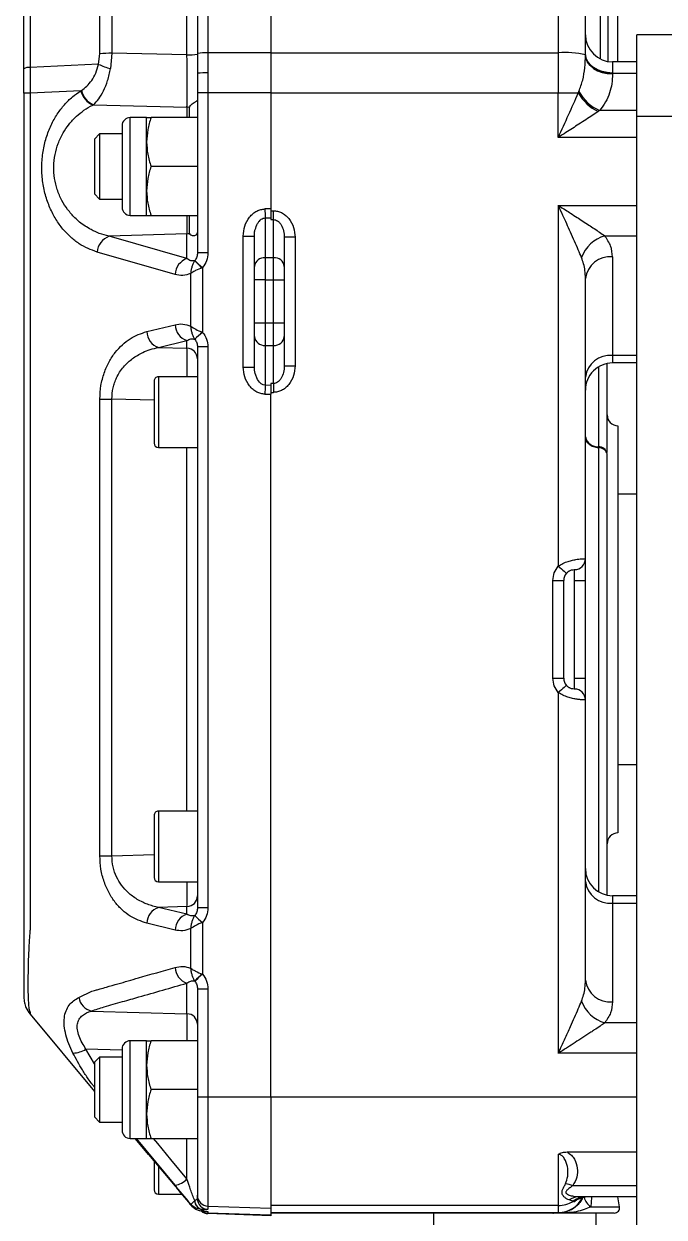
# Model space of a CAD drawing. Header units: centimetres. Extents: x 470464 to 524273, y 49611 to 59074.
# Drawn here: x 488055.2 to 488067, y 53025.29 to 53047.26 of the extents above; entities that cross this region are included whole.
import ezdxf

# ---------------------------------------------------------------- set-up
doc = ezdxf.new("R2010")
doc.units = ezdxf.units.CM
doc.header["$MEASUREMENT"] = 0
doc.layers.add('vinç', color=7, linetype='Continuous')

# ---------------------------------------------------------------- blocks, each defined once
blk = doc.blocks.new('ytrbnjytrbtrbrervrer')
at = {"color": 2, "linetype": 'Continuous', "lineweight": 25}
for p, q in [((429344.611, 71738.541), (429344.611, 71737.541)), ((429346.111, 71737.541), (429346.111, 71738.541)), ((429346.111, 71737.541), (429344.611, 71737.541)), ((429345.111, 71737.541), (429345.111, 71737.091)), ((429345.316, 71737.091), (429345.316, 71737.541)), ((429346.007, 71737.541), (429346.007, 71736.852)), ((429373.611, 71737.541), (429346.111, 71737.541)), ((429346.502, 71737.541), (429346.502, 71736.091)), ((429347.753, 71736.091), (429347.753, 71737.541)), ((429348.314, 71736.946), (429348.314, 71737.541)), ((429350.516, 71737.541), (429350.516, 71737.091)), ((429350.656, 71737.541), (429350.656, 71737.091)), ((429353.071, 71737.541), (429353.071, 71737.191)), ((429358.051, 71737.191), (429358.051, 71737.541)), ((429360.466, 71737.541), (429360.466, 71737.091)), ((429360.606, 71737.091), (429360.606, 71737.541)), ((429362.808, 71737.541), (429362.808, 71736.946)), ((429363.369, 71737.541), (429363.369, 71736.091)), ((429364.173, 71730.791), (429364.173, 71737.541)), ((429365.185, 71736.252), (429365.185, 71737.541)), ((429365.806, 71736.358), (429365.806, 71737.541)), ((429366.011, 71737.541), (429366.011, 71736.493)), ((429351.811, 71737.191), (429359.311, 71737.191)), ((429366.194, 71737.221), (429366.011, 71737.188)), ((429366.194, 71736.69), (429366.194, 71737.221)), ((429345.104, 71737.009), (429341.448, 71737.009)), ((429345.111, 71737.091), (429345.316, 71737.091)), ((429345.316, 71737.091), (429345.332, 71737.091)), ((429348.702, 71737.091), (429350.516, 71737.091)), ((429350.516, 71737.091), (429350.656, 71737.091)), ((429360.466, 71737.091), (429360.606, 71737.091)), ((429360.606, 71737.091), (429362.42, 71737.091)), ((429341.435, 71736.865), (429345.057, 71736.865)), ((429346.007, 71736.852), (429346.024, 71736.827)), ((429350.729, 71736.831), (429352.201, 71736.831)), ((429352.201, 71736.831), (429352.215, 71736.831)), ((429352.215, 71736.831), (429360.393, 71736.831)), ((429367.007, 71736.791), (429366.311, 71736.791)), ((429344.979, 71736.591), (429336.688, 71736.591)), ((429344.981, 71736.591), (429344.979, 71736.591)), ((429354.261, 71736.591), (429349.102, 71736.591)), ((429356.461, 71736.591), (429354.661, 71736.591)), ((429354.661, 71736.391), (429354.661, 71736.591)), ((429356.461, 71736.391), (429356.461, 71736.591)), ((429362.02, 71736.591), (429356.861, 71736.591)), ((429366.024, 71736.705), (429366.194, 71736.69)), ((429345.683, 71736.459), (429345.654, 71736.472)), ((429345.683, 71736.091), (429345.683, 71736.459)), ((429356.661, 71736.391), (429354.461, 71736.391)), ((429366.103, 71736.38), (429366.092, 71736.363)), ((429335.919, 71736.091), (429344.944, 71736.091)), ((429344.944, 71736.091), (429345.683, 71736.091)), ((429344.944, 71730.791), (429344.944, 71736.091)), ((429346.502, 71736.091), (429345.683, 71736.091)), ((429345.683, 71730.791), (429345.683, 71736.091)), ((429347.753, 71736.091), (429354.396, 71736.091)), ((429356.461, 71736.191), (429354.661, 71736.191)), ((429354.661, 71735.991), (429354.661, 71736.191)), ((429356.461, 71735.991), (429356.461, 71736.191)), ((429356.726, 71736.091), (429363.369, 71736.091)), ((429365.231, 71736.091), (429366.172, 71736.091)), ((429366.172, 71736.091), (429366.172, 71730.791)), ((429366.172, 71736.091), (429366.302, 71736.091)), ((429366.302, 71730.791), (429366.302, 71736.091)), ((429366.302, 71736.091), (429366.307, 71736.091)), ((429366.307, 71736.091), (429366.304, 71736.12)), ((429366.307, 71736.12), (429366.311, 71736.091)), ((429356.461, 71735.991), (429354.661, 71735.991)), ((429366.311, 71735.991), (429366.311, 71730.791)), ((429366.311, 71735.991), (429366.311, 71735.991)), ((429366.311, 71733.791), (429367.007, 71733.791)), ((429348.341, 71731.241), (429350.708, 71731.241)), ((429348.341, 71731.241), (429348.341, 71731.041)), ((429350.708, 71731.041), (429350.708, 71731.241)), ((429348.341, 71731.041), (429350.708, 71731.041)), ((429349.127, 71730.841), (429349.127, 71731.041)), ((429349.922, 71731.041), (429349.922, 71730.841)), ((429335.916, 71730.791), (429344.942, 71730.791)), ((429344.942, 71730.791), (429345.681, 71730.791)), ((429344.942, 71730.791), (429344.944, 71729.634)), ((429345.681, 71730.791), (429347.817, 71730.791)), ((429345.681, 71730.791), (429345.682, 71729.634)), ((429347.817, 71730.791), (429347.82, 71730.684)), ((429347.817, 71730.791), (429347.981, 71730.791)), ((429347.852, 71730.791), (429347.852, 71730.841)), ((429348.016, 71730.841), (429347.852, 71730.841)), ((429347.984, 71730.691), (429347.981, 71730.791)), ((429347.981, 71730.791), (429348.016, 71730.791)), ((429348.718, 71730.841), (429348.016, 71730.841)), ((429348.016, 71730.791), (429348.016, 71730.841)), ((429348.718, 71730.841), (429348.718, 71730.691)), ((429349.127, 71730.841), (429348.718, 71730.841)), ((429349.127, 71730.691), (429349.127, 71730.841)), ((429349.922, 71730.841), (429349.127, 71730.841)), ((429350.332, 71730.841), (429349.922, 71730.841)), ((429349.922, 71730.841), (429349.922, 71730.691)), ((429351.033, 71730.841), (429350.332, 71730.841)), ((429350.332, 71730.691), (429350.332, 71730.841)), ((429351.033, 71730.841), (429351.033, 71730.791)), ((429351.033, 71730.841), (429351.197, 71730.841)), ((429351.033, 71730.791), (429351.068, 71730.791)), ((429351.068, 71730.791), (429351.065, 71730.691)), ((429351.068, 71730.791), (429351.232, 71730.791)), ((429351.197, 71730.791), (429351.197, 71730.841)), ((429351.229, 71730.684), (429351.232, 71730.791)), ((429364.173, 71730.791), (429351.232, 71730.791)), ((429364.173, 71729.634), (429364.173, 71730.791)), ((429364.173, 71730.791), (429366.222, 71730.791)), ((429366.182, 71729.634), (429366.222, 71730.791)), ((429366.222, 71730.791), (429366.352, 71730.791)), ((429366.352, 71730.791), (429366.311, 71729.634)), ((429366.361, 71730.791), (429366.321, 71729.634)), ((429366.352, 71730.791), (429366.361, 71730.791)), ((429347.984, 71730.691), (429348.718, 71730.691)), ((429348.718, 71730.691), (429349.127, 71730.691)), ((429349.127, 71730.691), (429349.127, 71730.491)), ((429349.127, 71730.691), (429349.922, 71730.691)), ((429349.922, 71730.691), (429349.922, 71730.491)), ((429349.922, 71730.691), (429350.332, 71730.691)), ((429350.332, 71730.691), (429351.065, 71730.691)), ((429348.318, 71730.284), (429348.318, 71730.491)), ((429350.731, 71730.491), (429348.318, 71730.491)), ((429350.731, 71730.284), (429350.731, 71730.491)), ((429350.731, 71730.284), (429348.318, 71730.284)), ((429335.919, 71729.634), (429344.944, 71729.634)), ((429344.944, 71729.634), (429345.313, 71729.634)), ((429345.313, 71729.634), (429345.682, 71729.634)), ((429345.682, 71729.634), (429348.627, 71729.634)), ((429345.682, 71729.634), (429345.682, 71729.441)), ((429348.627, 71729.634), (429348.627, 71729.441)), ((429348.898, 71729.535), (429350.092, 71729.535)), ((429348.901, 71729.528), (429348.898, 71729.535)), ((429350.091, 71729.533), (429350.092, 71729.535)), ((429350.361, 71729.634), (429360.689, 71729.634)), ((429350.361, 71729.634), (429350.361, 71729.441)), ((429360.689, 71729.634), (429360.689, 71729.441)), ((429360.959, 71729.535), (429361.913, 71729.535)), ((429360.96, 71729.533), (429360.959, 71729.535)), ((429361.91, 71729.528), (429361.913, 71729.535)), ((429362.185, 71729.634), (429364.173, 71729.634)), ((429362.185, 71729.634), (429362.185, 71729.441)), ((429364.173, 71729.634), (429366.182, 71729.634)), ((429364.173, 71729.441), (429364.173, 71729.634)), ((429366.182, 71729.634), (429366.241, 71729.634)), ((429366.246, 71729.535), (429366.272, 71729.535)), ((429366.246, 71729.535), (429366.246, 71729.523)), ((429366.268, 71729.508), (429366.269, 71729.513)), ((429366.272, 71729.536), (429366.272, 71729.529)), ((429366.272, 71729.535), (429366.272, 71729.528)), ((429366.284, 71729.634), (429366.311, 71729.634)), ((429366.311, 71729.634), (429366.318, 71729.634)), ((429366.318, 71729.634), (429366.321, 71729.634)), ((429335.933, 71729.441), (429344.959, 71729.441)), ((429344.959, 71729.441), (429345.32, 71729.441)), ((429345.32, 71729.441), (429345.682, 71729.441)), ((429345.682, 71729.441), (429348.627, 71729.441)), ((429346.137, 71729.293), (429345.95, 71729.293)), ((429346.137, 71729.441), (429346.137, 71728.585)), ((429347.037, 71729.441), (429347.037, 71728.585)), ((429347.937, 71728.585), (429347.937, 71729.441)), ((429348.268, 71729.293), (429347.937, 71729.293)), ((429348.771, 71729.392), (429348.773, 71729.391)), ((429349.01, 71729.315), (429349.978, 71729.315)), ((429350.22, 71729.391), (429350.22, 71729.392)), ((429350.361, 71729.441), (429360.689, 71729.441)), ((429350.911, 71729.441), (429350.911, 71728.721)), ((429352.211, 71728.721), (429352.211, 71729.441)), ((429358.911, 71729.441), (429358.911, 71728.721)), ((429360.211, 71728.721), (429360.211, 71729.441)), ((429360.83, 71729.392), (429360.831, 71729.391)), ((429361.072, 71729.315), (429361.802, 71729.315)), ((429362.039, 71729.391), (429362.04, 71729.392)), ((429362.185, 71729.441), (429364.173, 71729.441)), ((429363.137, 71729.441), (429363.137, 71728.585)), ((429364.037, 71729.441), (429364.037, 71728.585)), ((429364.937, 71728.585), (429364.937, 71729.441)), ((429366.042, 71729.441), (429365.982, 71729.441)), ((429366.081, 71729.392), (429366.081, 71729.39)), ((429366.161, 71729.315), (429366.142, 71729.315)), ((429344.982, 71729.248), (429344.211, 71729.248)), ((429344.982, 71729.248), (429344.953, 71727.864)), ((429345.901, 71727.523), (429345.944, 71729.248)), ((429345.944, 71729.248), (429346.137, 71729.248)), ((429347.937, 71729.248), (429348.275, 71729.248)), ((429348.734, 71729.248), (429348.275, 71729.248)), ((429348.275, 71729.248), (429348.323, 71727.813)), ((429348.734, 71729.248), (429348.323, 71727.813)), ((429350.384, 71729.248), (429350.244, 71729.248)), ((429350.37, 71728.726), (429350.244, 71729.248)), ((429350.37, 71728.726), (429350.384, 71729.248)), ((429358.911, 71729.248), (429352.211, 71729.248)), ((429360.807, 71729.248), (429360.666, 71729.248)), ((429360.666, 71729.248), (429360.681, 71728.726)), ((429360.807, 71729.248), (429360.681, 71728.726)), ((429362.641, 71729.248), (429362.077, 71729.248)), ((429362.59, 71727.486), (429362.641, 71729.248)), ((429365.683, 71729.248), (429364.937, 71729.248)), ((429365.961, 71728.721), (429365.961, 71729.15)), ((429349.024, 71729.028), (429348.613, 71727.593)), ((429350.077, 71728.506), (429349.952, 71729.028)), ((429361.099, 71729.028), (429360.973, 71728.506)), ((429365.797, 71729.028), (429364.937, 71728.319)), ((429365.23, 71728.54), (429365.814, 71729.028)), ((429350.911, 71728.721), (429352.211, 71728.721)), ((429351.341, 71728.641), (429351.32, 71727.864)), ((429358.911, 71728.721), (429360.211, 71728.721)), ((429359.731, 71727.864), (429359.709, 71728.641)), ((429365.447, 71728.721), (429365.961, 71728.721)), ((429346.137, 71728.504), (429346.137, 71728.202)), ((429346.587, 71728.504), (429346.137, 71728.504)), ((429347.487, 71728.504), (429346.587, 71728.504)), ((429347.937, 71728.504), (429347.487, 71728.504)), ((429347.937, 71728.202), (429347.937, 71728.504)), ((429363.137, 71728.504), (429363.137, 71728.202)), ((429363.587, 71728.504), (429363.137, 71728.504)), ((429364.487, 71728.504), (429363.587, 71728.504)), ((429364.937, 71728.504), (429364.487, 71728.504)), ((429364.937, 71728.293), (429365.23, 71728.54)), ((429365.23, 71728.54), (429364.937, 71728.293)), ((429364.937, 71728.202), (429364.937, 71728.504)), ((429365.23, 71728.54), (429365.231, 71728.541)), ((429347.937, 71728.202), (429346.137, 71728.202)), ((429364.937, 71728.202), (429363.137, 71728.202)), ((429346.437, 71728.051), (429346.437, 71727.638)), ((429347.637, 71727.638), (429347.637, 71728.051)), ((429363.313, 71728.051), (429363.294, 71727.387)), ((429363.437, 71728.051), (429363.437, 71727.638)), ((429364.637, 71728.04), (429364.651, 71728.051)), ((429364.637, 71727.638), (429364.637, 71728.051)), ((429336.067, 71727.864), (429344.953, 71727.864)), ((429344.953, 71727.864), (429345.232, 71727.839)), ((429351.32, 71727.643), (429351.32, 71727.864)), ((429359.731, 71727.864), (429351.32, 71727.864)), ((429359.731, 71727.643), (429359.731, 71727.864)), ((429344.961, 71727.643), (429336.075, 71727.643)), ((429345.156, 71727.62), (429344.961, 71727.643)), ((429345.156, 71727.62), (429345.212, 71726.357)), ((429345.906, 71727.512), (429345.901, 71727.523)), ((429346.437, 71727.638), (429346.737, 71727.638)), ((429346.437, 71727.638), (429346.533, 71727.541)), ((429346.533, 71727.541), (429346.785, 71727.541)), ((429346.737, 71727.638), (429347.637, 71727.638)), ((429346.785, 71727.541), (429347.541, 71727.541)), ((429347.541, 71727.541), (429347.637, 71727.638)), ((429359.731, 71727.643), (429351.32, 71727.643)), ((429362.338, 71727.253), (429362.227, 71727.495)), ((429362.65, 71726.357), (429364.075, 71727.541)), ((429363.563, 71727.541), (429363.294, 71727.387)), ((429363.437, 71727.638), (429363.737, 71727.638)), ((429363.437, 71727.638), (429363.533, 71727.541)), ((429363.533, 71727.541), (429363.785, 71727.541)), ((429363.737, 71727.638), (429364.637, 71727.638)), ((429363.785, 71727.541), (429364.541, 71727.541)), ((429364.541, 71727.541), (429364.637, 71727.638)), ((429345.643, 71727.292), (429345.637, 71727.302)), ((429345.643, 71727.292), (429345.685, 71726.357)), ((429345.212, 71726.357), (429345.685, 71726.357)), ((429345.685, 71726.241), (429345.236, 71726.241)), ((429345.685, 71726.357), (429345.685, 71726.241)), ((429362.608, 71726.357), (429362.65, 71726.357))]:
    blk.add_line(p, q, dxfattribs=at)
at = {"color": 2, "linetype": 'Continuous', "lineweight": 25, "flags": 128}
for points in [[(429345.316, 71737.091), (429345.309, 71736.994), (429345.289, 71736.9), (429345.256, 71736.813), (429345.212, 71736.738), (429345.159, 71736.676), (429345.098, 71736.629), (429345.031, 71736.601), (429344.962, 71736.591)], [(429345.332, 71737.091), (429345.326, 71736.994), (429345.305, 71736.9), (429345.273, 71736.813), (429345.229, 71736.738), (429345.175, 71736.676), (429345.114, 71736.629), (429345.048, 71736.601), (429344.979, 71736.591)], [(429344.981, 71736.591), (429345.05, 71736.601), (429345.116, 71736.63), (429345.177, 71736.676), (429345.231, 71736.738), (429345.275, 71736.814), (429345.307, 71736.9), (429345.327, 71736.994), (429345.334, 71737.091)], [(429354.396, 71736.091), (429354.422, 71736.121), (429354.447, 71736.149), (429354.47, 71736.175), (429354.49, 71736.197), (429354.506, 71736.216), (429354.519, 71736.23), (429354.526, 71736.238), (429354.529, 71736.241)], [(429356.593, 71736.241), (429356.596, 71736.238), (429356.603, 71736.23), (429356.616, 71736.216), (429356.632, 71736.197), (429356.652, 71736.175), (429356.675, 71736.149), (429356.7, 71736.121), (429356.726, 71736.091)], [(429351.065, 71730.691), (429351.058, 71730.654), (429351.039, 71730.618), (429351.008, 71730.582), (429350.963, 71730.55), (429350.851, 71730.505), (429350.79, 71730.495), (429350.79, 71730.495), (429350.79, 71730.495), (429350.79, 71730.495), (429350.79, 71730.495), (429350.789, 71730.495), (429350.787, 71730.494), (429350.775, 71730.493), (429350.731, 71730.491)], [(429366.272, 71729.529), (429366.269, 71729.509), (429366.268, 71729.507)], [(429365.683, 71729.248), (429365.325, 71728.953), (429365.032, 71728.712), (429364.937, 71728.633)], [(429345.685, 71726.357), (429353.387, 71726.357), (429357.7, 71726.357), (429359.597, 71726.357), (429360.432, 71726.357), (429360.8, 71726.357), (429360.961, 71726.357), (429361.033, 71726.357), (429361.064, 71726.357), (429361.089, 71726.357)]]:
    blk.add_lwpolyline(points, dxfattribs=at)
at = {"color": 2, "linetype": 'Continuous', "lineweight": 25}
for centre, radius, start, end in [((429351.611, 71737.191), 0.2, 270, 0), ((429359.511, 71737.191), 0.2, 180, 270), ((429366.211, 71737.122), 0.1, 0, 100), ((429344.611, 71737.091), 0.5, 270, 0), ((429348.94, 71737.132), 0.653, 196.4828, 249.772), ((429349.158, 71737.046), 0.459, 174.3908, 262.9897), ((429350.973, 71737.046), 0.459, 174.3897, 262.99), ((429351.156, 71737.091), 0.5, 180, 270), ((429352.359, 71736.837), 0.158, 103.1705, 182.0899), ((429359.966, 71737.091), 0.5, 270, 0), ((429360.149, 71737.046), 0.459, 277.0103, 5.6092), ((429361.964, 71737.046), 0.459, 277.0099, 5.6095), ((429362.182, 71737.132), 0.653, 290.228, 343.5172), ((429345.293, 71737.16), 0.777, 297.6848, 336.6835), ((429345.284, 71737.171), 0.816, 299.2411, 335.0726), ((429351.963, 71736.823), 0.238, 283.1707, 2.0866), ((429346.671, 71736.215), 1.732, 167.4584, 184.1065), ((429354.261, 71736.391), 0.2, 0, 90), ((429356.861, 71736.391), 0.2, 90, 180), ((429366.51, 71736.668), 0.499, 180.0031, 215.2782), ((429366.51, 71736.635), 0.499, 180.0038, 213.0385), ((429365.935, 71736.869), 0.315, 286.0003, 325.3327), ((429365.801, 71736.091), 0.5, 359.9951, 63.0025), ((429366.343, 71736.146), 0.577, 158.4382, 172.1501), ((429366.399, 71736.494), 0.388, 180.2261, 211.3984), ((429365.672, 71736.091), 0.5, 359.9969, 32.9531), ((429354.661, 71736.391), 0.2, 228.5904, 270), ((429356.461, 71736.391), 0.2, 270, 311.4096), ((429348.901, 71730.858), 0.185, 96.2452, 185.1099), ((429350.148, 71730.858), 0.185, 354.8919, 83.755), ((429347.745, 71734.381), 3.698, 271.1691, 273.71), ((429348.901, 71730.675), 0.185, 174.8901, 263.7548), ((429350.148, 71730.675), 0.185, 276.245, 5.1081), ((429351.305, 71734.381), 3.698, 266.2899, 268.8311), ((429345.6, 71729.587), 0.658, 175.9111, 192.8369), ((429346.607, 71729.587), 1.295, 177.913, 186.4693), ((429346.558, 71731.482), 3.044, 316.6278, 320.2382), ((429347.576, 71730.641), 1.731, 313.754, 319.9846), ((429351.88, 71731.033), 2.335, 219.9819, 224.6776), ((429352.324, 71731.403), 2.911, 219.9249, 223.716), ((429358.727, 71731.403), 2.911, 316.284, 320.0751), ((429359.17, 71731.033), 2.335, 315.3224, 320.0181), ((429363.236, 71730.641), 1.731, 220.0154, 226.246), ((429364.253, 71731.482), 3.044, 219.7618, 223.3722), ((429365.982, 71729.641), 0.2, 270.0126, 358.0149), ((429366.042, 71729.641), 0.2, 270.0119, 358.0156), ((429366.075, 71729.566), 0.175, 272.0061, 349.7836), ((429366.079, 71729.561), 0.171, 270.8366, 347.2922), ((429366.084, 71729.641), 0.2, 331.4995, 358.004), ((429366.121, 71729.641), 0.2, 318.6606, 358), ((429366.111, 71729.641), 0.2, 323.6526, 358.0048), ((429366.118, 71729.641), 0.2, 320.0189, 357.9974), ((429344.326, 71729.295), 0.658, 355.9114, 12.8366), ((429346.167, 71729.241), 0.223, 166.5695, 178.2372), ((429348.068, 71729.241), 0.207, 1.9262, 14.5487), ((429350.581, 71729.244), 0.197, 90.7133, 178.7628), ((429360.469, 71729.244), 0.197, 1.2372, 89.2867), ((429362.837, 71729.245), 0.196, 90.965, 179.0217), ((429349.045, 71729.357), 0.33, 199.2445, 266.2494), ((429349.939, 71729.349), 0.321, 272.276, 341.7397), ((429361.112, 71729.349), 0.321, 198.2603, 267.724), ((429361.766, 71729.357), 0.33, 273.7506, 340.7555), ((429365.427, 71728.976), 0.373, 7.9581, 46.8045), ((429350.065, 71728.827), 0.321, 272.276, 341.7397), ((429350.991, 71728.721), 0.08, 180, 270), ((429352.131, 71728.721), 0.08, 270, 0), ((429358.991, 71728.721), 0.08, 180, 270), ((429360.131, 71728.721), 0.08, 270, 0), ((429360.986, 71728.827), 0.321, 198.2603, 267.724), ((429365.881, 71728.721), 0.08, 270, 0), ((429346.288, 71728.202), 0.151, 180, 270), ((429347.786, 71728.202), 0.151, 270, 0), ((429363.288, 71728.202), 0.151, 180, 270), ((429364.786, 71728.202), 0.151, 270, 0), ((429347.721, 71727.854), 2.768, 179.7938, 184.3569), ((429344.22, 71728.066), 1.037, 334.5072, 347.3273), ((429348.634, 71727.922), 0.33, 199.2447, 266.2492), ((429345.548, 71727.677), 0.385, 283.2868, 336.3246), ((429345.551, 71727.668), 0.387, 283.6785, 336.2343), ((429362.28, 71727.569), 0.321, 280.3886, 345.0541), ((429362.844, 71727.125), 0.521, 2.3921, 30.1789), ((429345.441, 71726.343), 0.229, 176.6289, 206.4802)]:
    blk.add_arc(centre, radius, start, end, dxfattribs=at)
for points, knots in [([(429345.111, 71737.191), (429344.965, 71737.191), (429344.649, 71737.191), (429344.215, 71737.191), (429343.811, 71737.191), (429343.458, 71737.191), (429343.125, 71737.191), (429342.817, 71737.191), (429342.54, 71737.191), (429342.297, 71737.191), (429342.091, 71737.191), (429341.906, 71737.191), (429341.761, 71737.191), (429341.664, 71737.191), (429341.652, 71737.191), (429341.647, 71737.191)], [0, 0, 0, 0, 0.076805, 0.166992, 0.237491, 0.307998, 0.379996, 0.452003, 0.524002, 0.596009, 0.666507, 0.737015, 0.827194, 0.914914, 1, 1, 1, 1]), ([(429345.332, 71737.091), (429345.333, 71737.091), (429345.333, 71737.091), (429345.334, 71737.091), (429345.334, 71737.091)], [0, 0, 0, 0, 0.56083, 1, 1, 1, 1]), ([(429345.334, 71737.091), (429345.394, 71737.089), (429345.511, 71737.083), (429345.684, 71737.039), (429345.852, 71736.969), (429345.955, 71736.891), (429346.007, 71736.852)], [0, 0, 0, 0, 0.254757, 0.500724, 0.750288, 1, 1, 1, 1]), ([(429347.753, 71736.091), (429347.782, 71736.136), (429347.83, 71736.212), (429347.904, 71736.327), (429347.972, 71736.433), (429348.045, 71736.546), (429348.114, 71736.652), (429348.207, 71736.793), (429348.271, 71736.884), (429348.314, 71736.946)], [0, 0, 0, 0, 0.146766, 0.250846, 0.384255, 0.500426, 0.633057, 0.750788, 1, 1, 1, 1]), ([(429348.702, 71737.091), (429348.634, 71737.085), (429348.5, 71737.073), (429348.375, 71736.988), (429348.314, 71736.946)], [0, 0, 0, 0, 0.506464, 1, 1, 1, 1]), ([(429352.305, 71736.991), (429352.12, 71736.991), (429351.741, 71736.991), (429351.183, 71736.991), (429350.813, 71736.991), (429350.674, 71736.991)], [0, 0, 0, 0, 0.374576, 0.7662425, 1, 1, 1, 1]), ([(429352.338, 71736.991), (429352.321, 71736.988), (429352.29, 71736.982), (429352.251, 71736.941), (429352.226, 71736.889), (429352.219, 71736.85), (429352.215, 71736.831)], [0, 0, 0, 0, 0.290248, 0.553719, 0.790327, 1, 1, 1, 1]), ([(429355.561, 71736.991), (429355.368, 71736.991), (429354.982, 71736.991), (429354.407, 71736.991), (429353.845, 71736.991), (429353.306, 71736.991), (429352.797, 71736.991), (429352.491, 71736.991), (429352.338, 71736.991)], [0, 0, 0, 0, 0.165381, 0.332144, 0.5, 0.667871, 0.834625, 1, 1, 1, 1]), ([(429360.448, 71736.991), (429360.395, 71736.991), (429360.294, 71736.991), (429360.07, 71736.991), (429359.81, 71736.991), (429359.503, 71736.991), (429359.152, 71736.991), (429358.763, 71736.991), (429358.343, 71736.991), (429357.897, 71736.991), (429357.387, 71736.991), (429356.813, 71736.991), (429356.186, 71736.991), (429355.767, 71736.991), (429355.561, 71736.991)], [0, 0, 0, 0, 0.084994, 0.162441, 0.239879, 0.318975, 0.398061, 0.477156, 0.556242, 0.633689, 0.711128, 0.810192, 0.906545, 1, 1, 1, 1]), ([(429362.42, 71737.091), (429362.488, 71737.085), (429362.622, 71737.073), (429362.747, 71736.988), (429362.808, 71736.946)], [0, 0, 0, 0, 0.506464, 1, 1, 1, 1]), ([(429362.808, 71736.946), (429362.828, 71736.918), (429362.87, 71736.859), (429362.929, 71736.771), (429362.983, 71736.689), (429363.03, 71736.617), (429363.093, 71736.521), (429363.17, 71736.401), (429363.267, 71736.251), (429363.333, 71736.148), (429363.369, 71736.091)], [0, 0, 0, 0, 0.116386, 0.249602, 0.326416, 0.409823, 0.499886, 0.658508, 0.813917, 1, 1, 1, 1]), ([(429366.311, 71737.122), (429366.311, 71737.119), (429366.311, 71737.112), (429366.311, 71737.058), (429366.311, 71736.971), (429366.311, 71736.848), (429366.311, 71736.694), (429366.311, 71736.512), (429366.311, 71736.312), (429366.311, 71736.164), (429366.311, 71736.091)], [0, 0, 0, 0, 0.1225081, 0.2450276, 0.371865, 0.5000029, 0.6281419, 0.7549778, 0.8792913, 1, 1, 1, 1]), ([(429346.024, 71736.827), (429346.049, 71736.791), (429346.098, 71736.717), (429346.177, 71736.596), (429346.257, 71736.474), (429346.335, 71736.352), (429346.416, 71736.225), (429346.472, 71736.138), (429346.502, 71736.091)], [0, 0, 0, 0, 0.160932, 0.327833, 0.500401, 0.659602, 0.814555, 1, 1, 1, 1]), ([(429352.031, 71736.591), (429352.046, 71736.593), (429352.074, 71736.596), (429352.115, 71736.62), (429352.157, 71736.663), (429352.197, 71736.734), (429352.209, 71736.8), (429352.215, 71736.831)], [0, 0, 0, 0, 0.178035, 0.320957, 0.500901, 0.762805, 1, 1, 1, 1]), ([(429345.654, 71736.472), (429345.585, 71736.497), (429345.443, 71736.549), (429345.216, 71736.584), (429345.06, 71736.589), (429344.981, 71736.591)], [0, 0, 0, 0, 0.316897, 0.6521304, 1, 1, 1, 1]), ([(429348.714, 71736.519), (429348.668, 71736.499), (429348.571, 71736.459), (429348.413, 71736.39), (429348.252, 71736.318), (429348.093, 71736.246), (429347.928, 71736.171), (429347.815, 71736.119), (429347.753, 71736.091)], [0, 0, 0, 0, 0.158689, 0.326419, 0.499856, 0.658593, 0.814042, 1, 1, 1, 1]), ([(429349.102, 71736.591), (429349.052, 71736.589), (429348.961, 71736.586), (429348.831, 71736.561), (429348.753, 71736.533), (429348.714, 71736.519)], [0, 0, 0, 0, 0.380939, 0.690699, 1, 1, 1, 1]), ([(429354.396, 71736.091), (429354.379, 71736.119), (429354.344, 71736.177), (429354.309, 71736.269), (429354.285, 71736.358), (429354.271, 71736.435), (429354.264, 71736.503), (429354.262, 71736.549), (429354.261, 71736.583), (429354.261, 71736.588), (429354.261, 71736.591)], [0, 0, 0, 0, 0.121653, 0.250693, 0.36991, 0.500504, 0.613618, 0.750121, 0.844327, 1, 1, 1, 1]), ([(429354.661, 71736.591), (429354.611, 71736.591), (429354.533, 71736.591), (429354.44, 71736.591), (429354.376, 71736.591), (429354.324, 71736.591), (429354.275, 71736.591), (429354.266, 71736.591), (429354.261, 71736.591)], [0, 0, 0, 0, 0.239453, 0.368355, 0.499999, 0.631637, 0.760547, 1, 1, 1, 1]), ([(429356.861, 71736.591), (429356.856, 71736.591), (429356.847, 71736.591), (429356.798, 71736.591), (429356.746, 71736.591), (429356.682, 71736.591), (429356.589, 71736.591), (429356.511, 71736.591), (429356.461, 71736.591)], [0, 0, 0, 0, 0.239453, 0.368363, 0.5, 0.631637, 0.760547, 1, 1, 1, 1]), ([(429356.861, 71736.591), (429356.861, 71736.588), (429356.861, 71736.583), (429356.86, 71736.55), (429356.858, 71736.505), (429356.851, 71736.437), (429356.837, 71736.357), (429356.812, 71736.268), (429356.778, 71736.177), (429356.743, 71736.119), (429356.726, 71736.091)], [0, 0, 0, 0, 0.155853, 0.250179, 0.375285, 0.500527, 0.630965, 0.750089, 0.878713, 1, 1, 1, 1]), ([(429362.408, 71736.519), (429362.369, 71736.533), (429362.291, 71736.561), (429362.161, 71736.586), (429362.07, 71736.589), (429362.02, 71736.591)], [0, 0, 0, 0, 0.309301, 0.619044, 1, 1, 1, 1]), ([(429363.369, 71736.091), (429363.32, 71736.113), (429363.237, 71736.151), (429363.111, 71736.209), (429362.994, 71736.262), (429362.856, 71736.324), (429362.709, 71736.39), (429362.551, 71736.459), (429362.454, 71736.499), (429362.408, 71736.519)], [0, 0, 0, 0, 0.1465851, 0.2505305, 0.3839859, 0.5001702, 0.6735894, 0.8413176, 1, 1, 1, 1]), ([(429366.031, 71736.538), (429366.053, 71736.527), (429366.106, 71736.5), (429366.176, 71736.437), (429366.238, 71736.358), (429366.282, 71736.268), (429366.307, 71736.177), (429366.31, 71736.119), (429366.311, 71736.091)], [0, 0, 0, 0, 0.129589, 0.304081, 0.485826, 0.651804, 0.831014, 1, 1, 1, 1]), ([(429366.307, 71736.091), (429366.306, 71736.119), (429366.302, 71736.177), (429366.276, 71736.268), (429366.232, 71736.358), (429366.172, 71736.435), (429366.104, 71736.496), (429366.054, 71736.522), (429366.032, 71736.534)], [0, 0, 0, 0, 0.17186, 0.354528, 0.522982, 0.707725, 0.867419, 1, 1, 1, 1]), ([(429366.194, 71736.69), (429366.213, 71736.65), (429366.251, 71736.572), (429366.303, 71736.369), (429366.308, 71736.202), (429366.311, 71736.091)], [0, 0, 0, 0, 0.251381, 0.49995, 1, 1, 1, 1]), ([(429346.502, 71736.091), (429346.362, 71736.155), (429346.083, 71736.283), (429345.816, 71736.401), (429345.683, 71736.459)], [0, 0, 0, 0, 0.499971, 1, 1, 1, 1]), ([(429354.529, 71736.241), (429354.523, 71736.247), (429354.511, 71736.258), (429354.497, 71736.276), (429354.486, 71736.294), (429354.475, 71736.316), (429354.467, 71736.339), (429354.459, 71736.38), (429354.46, 71736.386), (429354.461, 71736.391)], [0, 0, 0, 0, 0.065035, 0.125654, 0.1871424, 0.251581, 0.3673468, 0.5016956, 1, 1, 1, 1]), ([(429356.661, 71736.391), (429356.662, 71736.386), (429356.663, 71736.38), (429356.655, 71736.339), (429356.647, 71736.315), (429356.636, 71736.294), (429356.625, 71736.276), (429356.611, 71736.258), (429356.599, 71736.247), (429356.593, 71736.241)], [0, 0, 0, 0, 0.498618, 0.633111, 0.749, 0.81314, 0.874409, 0.934993, 1, 1, 1, 1]), ([(429365.185, 71736.252), (429365.204, 71736.28), (429365.244, 71736.337), (429365.345, 71736.408), (429365.482, 71736.451), (429365.651, 71736.447), (429365.754, 71736.387), (429365.806, 71736.358)], [0, 0, 0, 0, 0.125812, 0.251485, 0.501388, 0.751233, 1, 1, 1, 1]), ([(429366.068, 71736.292), (429366.062, 71736.276), (429366.052, 71736.246), (429366.02, 71736.204), (429365.982, 71736.17), (429365.942, 71736.158), (429365.91, 71736.161), (429365.877, 71736.171), (429365.831, 71736.193), (429365.791, 71736.214), (429365.771, 71736.225)], [0, 0, 0, 0, 0.175614, 0.335428, 0.49841, 0.623925, 0.684221, 0.749482, 0.87471, 1, 1, 1, 1]), ([(429365.806, 71736.358), (429365.82, 71736.338), (429365.849, 71736.3), (429365.884, 71736.256), (429365.912, 71736.231), (429365.933, 71736.225), (429365.952, 71736.238), (429365.973, 71736.272), (429365.993, 71736.331), (429366.008, 71736.41), (429366.01, 71736.465), (429366.011, 71736.493)], [0, 0, 0, 0, 0.1243148, 0.2484234, 0.3113128, 0.3742808, 0.4369676, 0.5000502, 0.6617594, 0.8289099, 1, 1, 1, 1]), ([(429366.092, 71736.363), (429366.09, 71736.36), (429366.086, 71736.352), (429366.074, 71736.312), (429366.068, 71736.292)], [0, 0, 0, 0, 0.499539, 1, 1, 1, 1]), ([(429366.081, 71736.418), (429366.086, 71736.412), (429366.103, 71736.389), (429366.103, 71736.384), (429366.103, 71736.38)], [0, 0, 0, 0, 0.267785, 1, 1, 1, 1]), ([(429354.661, 71735.991), (429354.612, 71735.996), (429354.515, 71736.005), (429354.436, 71736.063), (429354.396, 71736.091)], [0, 0, 0, 0, 0.499992, 1, 1, 1, 1]), ([(429356.726, 71736.091), (429356.686, 71736.063), (429356.607, 71736.005), (429356.51, 71735.996), (429356.461, 71735.991)], [0, 0, 0, 0, 0.499989, 1, 1, 1, 1]), ([(429365.231, 71736.091), (429365.224, 71736.102), (429365.209, 71736.125), (429365.189, 71736.179), (429365.187, 71736.223), (429365.185, 71736.252)], [0, 0, 0, 0, 0.24443, 0.501734, 1, 1, 1, 1]), ([(429365.771, 71736.225), (429365.726, 71736.241), (429365.636, 71736.273), (429365.489, 71736.269), (429365.364, 71736.239), (429365.281, 71736.189), (429365.246, 71736.148), (429365.233, 71736.117), (429365.232, 71736.1), (429365.231, 71736.091)], [0, 0, 0, 0, 0.249481, 0.499445, 0.749348, 0.874339, 0.936906, 0.968488, 1, 1, 1, 1]), ([(429366.311, 71735.991), (429366.31, 71735.996), (429366.31, 71736.005), (429366.308, 71736.062), (429366.307, 71736.091)], [0, 0, 0, 0, 0.500068, 1, 1, 1, 1]), ([(429366.311, 71736.091), (429366.311, 71736.063), (429366.311, 71736.005), (429366.311, 71735.996), (429366.311, 71735.991)], [0, 0, 0, 0, 0.500003, 1, 1, 1, 1]), ([(429347.852, 71730.841), (429347.854, 71730.866), (429347.857, 71730.917), (429347.885, 71730.992), (429347.931, 71731.064), (429348.017, 71731.149), (429348.156, 71731.225), (429348.28, 71731.236), (429348.341, 71731.241)], [0, 0, 0, 0, 0.108237, 0.218337, 0.339973, 0.469219, 0.73896, 1, 1, 1, 1]), ([(429350.708, 71731.241), (429350.769, 71731.236), (429350.893, 71731.225), (429351.032, 71731.149), (429351.119, 71731.064), (429351.164, 71730.992), (429351.192, 71730.917), (429351.195, 71730.866), (429351.197, 71730.841)], [0, 0, 0, 0, 0.2610469, 0.5307939, 0.6600439, 0.781683, 0.8949046, 1, 1, 1, 1]), ([(429348.016, 71730.841), (429348.017, 71730.854), (429348.02, 71730.88), (429348.039, 71730.918), (429348.069, 71730.954), (429348.129, 71730.997), (429348.221, 71731.034), (429348.301, 71731.039), (429348.341, 71731.041)], [0, 0, 0, 0, 0.087014, 0.180714, 0.290015, 0.418118, 0.706088, 1, 1, 1, 1]), ([(429350.708, 71731.041), (429350.749, 71731.039), (429350.828, 71731.034), (429350.921, 71730.997), (429350.98, 71730.954), (429351.01, 71730.918), (429351.029, 71730.88), (429351.032, 71730.854), (429351.033, 71730.841)], [0, 0, 0, 0, 0.293913, 0.581884, 0.709977, 0.819279, 0.912986, 1, 1, 1, 1]), ([(429348.318, 71730.284), (429348.257, 71730.29), (429348.132, 71730.301), (429347.992, 71730.376), (429347.904, 71730.462), (429347.857, 71730.533), (429347.827, 71730.608), (429347.822, 71730.659), (429347.82, 71730.684)], [0, 0, 0, 0, 0.2599066, 0.5302339, 0.6600497, 0.7821061, 0.8922091, 1, 1, 1, 1]), ([(429348.318, 71730.491), (429348.303, 71730.492), (429348.285, 71730.492), (429348.265, 71730.494), (429348.26, 71730.494), (429348.259, 71730.495), (429348.259, 71730.495), (429348.259, 71730.495), (429348.259, 71730.495), (429348.259, 71730.495), (429348.231, 71730.492), (429348.186, 71730.512), (429348.102, 71730.535), (429348.043, 71730.579), (429348.01, 71730.615), (429347.989, 71730.652), (429347.986, 71730.679), (429347.984, 71730.691)], [0, 0, 0, 0, 0.106359, 0.133055, 0.139788, 0.141499, 0.141931, 0.142047, 0.142087, 0.142102, 0.142116, 0.290341, 0.578754, 0.708686, 0.819139, 0.913791, 1, 1, 1, 1]), ([(429351.229, 71730.684), (429351.227, 71730.659), (429351.222, 71730.608), (429351.192, 71730.533), (429351.146, 71730.462), (429351.057, 71730.376), (429350.917, 71730.301), (429350.792, 71730.29), (429350.731, 71730.284)], [0, 0, 0, 0, 0.107754, 0.217893, 0.339949, 0.469772, 0.740092, 1, 1, 1, 1]), ([(429348.627, 71729.634), (429348.677, 71729.63), (429348.776, 71729.621), (429348.858, 71729.564), (429348.898, 71729.535)], [0, 0, 0, 0, 0.502546, 1, 1, 1, 1]), ([(429348.901, 71729.528), (429348.919, 71729.486), (429348.939, 71729.437), (429348.967, 71729.384), (429348.986, 71729.351), (429349, 71729.329), (429349.01, 71729.315)], [0, 0, 0, 0, 0.506089, 0.598052, 0.7527718, 1, 1, 1, 1]), ([(429349.978, 71729.315), (429349.998, 71729.345), (429350.037, 71729.405), (429350.073, 71729.49), (429350.091, 71729.533)], [0, 0, 0, 0, 0.491935, 1, 1, 1, 1]), ([(429350.092, 71729.535), (429350.132, 71729.564), (429350.213, 71729.621), (429350.312, 71729.63), (429350.361, 71729.634)], [0, 0, 0, 0, 0.49804, 1, 1, 1, 1]), ([(429360.689, 71729.634), (429360.739, 71729.63), (429360.838, 71729.621), (429360.919, 71729.564), (429360.959, 71729.535)], [0, 0, 0, 0, 0.50196, 1, 1, 1, 1]), ([(429360.96, 71729.533), (429360.978, 71729.49), (429361.014, 71729.405), (429361.053, 71729.345), (429361.072, 71729.315)], [0, 0, 0, 0, 0.508065, 1, 1, 1, 1]), ([(429361.802, 71729.315), (429361.811, 71729.329), (429361.826, 71729.351), (429361.844, 71729.384), (429361.872, 71729.437), (429361.893, 71729.486), (429361.91, 71729.528)], [0, 0, 0, 0, 0.246895, 0.4011574, 0.4933243, 1, 1, 1, 1]), ([(429361.913, 71729.535), (429361.954, 71729.564), (429362.035, 71729.621), (429362.135, 71729.63), (429362.185, 71729.634)], [0, 0, 0, 0, 0.497454, 1, 1, 1, 1]), ([(429366.246, 71729.523), (429366.239, 71729.483), (429366.231, 71729.435), (429366.201, 71729.383), (429366.179, 71729.35), (429366.156, 71729.328), (429366.142, 71729.315)], [0, 0, 0, 0, 0.505445, 0.595141, 0.752402, 1, 1, 1, 1]), ([(429366.161, 71729.315), (429366.19, 71729.345), (429366.233, 71729.39), (429366.264, 71729.47), (429366.27, 71729.513), (429366.272, 71729.535)], [0, 0, 0, 0, 0.490213, 0.739157, 1, 1, 1, 1]), ([(429366.241, 71729.634), (429366.243, 71729.63), (429366.246, 71729.621), (429366.246, 71729.564), (429366.246, 71729.535)], [0, 0, 0, 0, 0.503096, 1, 1, 1, 1]), ([(429366.272, 71729.536), (429366.274, 71729.564), (429366.279, 71729.621), (429366.282, 71729.63), (429366.284, 71729.634)], [0, 0, 0, 0, 0.498494, 1, 1, 1, 1]), ([(429366.272, 71729.536), (429366.272, 71729.536), (429366.272, 71729.536), (429366.272, 71729.535), (429366.272, 71729.535)], [0, 0, 0, 0, 0.560478, 1, 1, 1, 1]), ([(429345.95, 71729.293), (429345.937, 71729.299), (429345.901, 71729.315), (429345.864, 71729.378), (429345.831, 71729.428), (429345.821, 71729.437), (429345.815, 71729.441)], [0, 0, 0, 0, 0.167567, 0.49473, 0.742314, 1, 1, 1, 1]), ([(429348.268, 71729.293), (429348.279, 71729.3), (429348.306, 71729.316), (429348.316, 71729.382), (429348.299, 71729.431), (429348.267, 71729.438), (429348.255, 71729.441)], [0, 0, 0, 0, 0.194362, 0.493958, 0.801874, 1, 1, 1, 1]), ([(429348.627, 71729.441), (429348.653, 71729.439), (429348.705, 71729.435), (429348.75, 71729.406), (429348.771, 71729.392)], [0, 0, 0, 0, 0.508801, 1, 1, 1, 1]), ([(429348.773, 71729.391), (429348.776, 71729.365), (429348.782, 71729.315), (429348.75, 71729.271), (429348.734, 71729.248)], [0, 0, 0, 0, 0.500137, 1, 1, 1, 1]), ([(429348.773, 71729.391), (429348.789, 71729.38), (429348.822, 71729.36), (429348.882, 71729.339), (429348.944, 71729.322), (429348.988, 71729.317), (429349.01, 71729.315)], [0, 0, 0, 0, 0.255518, 0.502163, 0.749223, 1, 1, 1, 1]), ([(429349.01, 71729.315), (429349.025, 71729.267), (429349.056, 71729.172), (429349.034, 71729.076), (429349.024, 71729.028)], [0, 0, 0, 0, 0.501056, 1, 1, 1, 1]), ([(429349.952, 71729.028), (429349.943, 71729.076), (429349.926, 71729.173), (429349.961, 71729.268), (429349.978, 71729.315)], [0, 0, 0, 0, 0.498975, 1, 1, 1, 1]), ([(429349.978, 71729.315), (429350, 71729.317), (429350.045, 71729.322), (429350.109, 71729.338), (429350.169, 71729.36), (429350.203, 71729.381), (429350.22, 71729.391)], [0, 0, 0, 0, 0.250379, 0.497096, 0.743759, 1, 1, 1, 1]), ([(429350.244, 71729.248), (429350.23, 71729.271), (429350.203, 71729.316), (429350.214, 71729.366), (429350.22, 71729.391)], [0, 0, 0, 0, 0.49986, 1, 1, 1, 1]), ([(429350.22, 71729.392), (429350.241, 71729.406), (429350.284, 71729.435), (429350.335, 71729.439), (429350.361, 71729.441)], [0, 0, 0, 0, 0.4929603, 1, 1, 1, 1]), ([(429360.689, 71729.441), (429360.715, 71729.439), (429360.766, 71729.435), (429360.809, 71729.406), (429360.83, 71729.392)], [0, 0, 0, 0, 0.5070397, 1, 1, 1, 1]), ([(429360.831, 71729.391), (429360.837, 71729.366), (429360.848, 71729.316), (429360.82, 71729.271), (429360.807, 71729.248)], [0, 0, 0, 0, 0.500024, 1, 1, 1, 1]), ([(429360.831, 71729.391), (429360.848, 71729.381), (429360.881, 71729.36), (429360.942, 71729.338), (429361.006, 71729.322), (429361.05, 71729.317), (429361.072, 71729.315)], [0, 0, 0, 0, 0.256241, 0.502924, 0.749621, 1, 1, 1, 1]), ([(429361.072, 71729.315), (429361.09, 71729.268), (429361.124, 71729.173), (429361.107, 71729.076), (429361.099, 71729.028)], [0, 0, 0, 0, 0.501025, 1, 1, 1, 1]), ([(429361.788, 71729.028), (429361.777, 71729.076), (429361.756, 71729.172), (429361.786, 71729.267), (429361.802, 71729.315)], [0, 0, 0, 0, 0.498944, 1, 1, 1, 1]), ([(429361.802, 71729.315), (429361.824, 71729.317), (429361.867, 71729.322), (429361.93, 71729.339), (429361.989, 71729.36), (429362.022, 71729.38), (429362.039, 71729.391)], [0, 0, 0, 0, 0.250443, 0.49726, 0.744431, 1, 1, 1, 1]), ([(429362.077, 71729.248), (429362.061, 71729.271), (429362.029, 71729.315), (429362.035, 71729.365), (429362.039, 71729.391)], [0, 0, 0, 0, 0.499863, 1, 1, 1, 1]), ([(429362.04, 71729.392), (429362.062, 71729.406), (429362.106, 71729.435), (429362.158, 71729.439), (429362.185, 71729.441)], [0, 0, 0, 0, 0.491199, 1, 1, 1, 1]), ([(429364.173, 71729.441), (429364.282, 71729.441), (429364.505, 71729.441), (429364.836, 71729.441), (429365.155, 71729.441), (429365.441, 71729.441), (429365.677, 71729.441), (429365.847, 71729.441), (429365.954, 71729.441), (429365.973, 71729.441), (429365.982, 71729.441)], [0, 0, 0, 0, 0.116845, 0.240412, 0.3689, 0.500001, 0.6311, 0.759588, 0.883154, 1, 1, 1, 1]), ([(429366.081, 71729.39), (429366.014, 71729.365), (429365.881, 71729.314), (429365.749, 71729.27), (429365.683, 71729.248)], [0, 0, 0, 0, 0.500136, 1, 1, 1, 1]), ([(429366.142, 71729.315), (429366.085, 71729.267), (429365.971, 71729.172), (429365.855, 71729.076), (429365.797, 71729.028)], [0, 0, 0, 0, 0.50108, 1, 1, 1, 1]), ([(429365.814, 71729.028), (429365.872, 71729.076), (429365.989, 71729.173), (429366.103, 71729.268), (429366.161, 71729.315)], [0, 0, 0, 0, 0.498994, 1, 1, 1, 1]), ([(429366.042, 71729.441), (429366.049, 71729.439), (429366.064, 71729.435), (429366.075, 71729.406), (429366.081, 71729.392)], [0, 0, 0, 0, 0.510332, 1, 1, 1, 1]), ([(429366.142, 71729.315), (429366.143, 71729.318), (429366.144, 71729.323), (429366.133, 71729.339), (429366.114, 71729.36), (429366.092, 71729.38), (429366.081, 71729.39)], [0, 0, 0, 0, 0.251127, 0.498481, 0.745101, 1, 1, 1, 1]), ([(429366.161, 71729.315), (429366.167, 71729.321), (429366.178, 71729.329), (429366.186, 71729.339), (429366.19, 71729.343)], [0, 0, 0, 0, 0.623615, 1, 1, 1, 1]), ([(429345.944, 71729.248), (429345.892, 71729.249), (429345.788, 71729.249), (429345.55, 71729.25), (429345.275, 71729.249), (429345.079, 71729.249), (429344.982, 71729.248)], [0, 0, 0, 0, 0.250173, 0.500268, 0.750233, 1, 1, 1, 1]), ([(429350.911, 71729.25), (429350.851, 71729.25), (429350.692, 71729.25), (429350.494, 71729.25), (429350.421, 71729.249), (429350.384, 71729.248)], [0, 0, 0, 0, 0.230733, 0.60784, 1, 1, 1, 1]), ([(429360.666, 71729.248), (429360.629, 71729.249), (429360.556, 71729.25), (429360.38, 71729.25), (429360.246, 71729.25), (429360.211, 71729.25)], [0, 0, 0, 0, 0.432799, 0.848964, 1, 1, 1, 1]), ([(429362.59, 71727.486), (429362.565, 71727.563), (429362.504, 71727.745), (429362.421, 71728.049), (429362.275, 71728.555), (429362.162, 71728.951), (429362.077, 71729.248)], [0, 0, 0, 0, 0.141893, 0.333417, 0.500063, 1, 1, 1, 1]), ([(429363.137, 71729.249), (429363.126, 71729.249), (429363.035, 71729.249), (429362.894, 71729.249), (429362.728, 71729.249), (429362.67, 71729.249), (429362.641, 71729.248)], [0, 0, 0, 0, 0.044395, 0.360433, 0.67648, 1, 1, 1, 1]), ([(429362.227, 71727.495), (429362.222, 71727.51), (429362.214, 71727.539), (429362.2, 71727.589), (429362.178, 71727.663), (429362.141, 71727.795), (429362.073, 71728.031), (429361.952, 71728.452), (429361.852, 71728.803), (429361.788, 71729.028)], [0, 0, 0, 0, 0.03086, 0.055092, 0.098363, 0.175632, 0.313613, 0.560008, 1, 1, 1, 1]), ([(429351.32, 71727.864), (429351.25, 71727.868), (429351.147, 71727.874), (429351.018, 71727.912), (429350.921, 71727.952), (429350.823, 71728.007), (429350.727, 71728.079), (429350.644, 71728.159), (429350.573, 71728.245), (429350.512, 71728.335), (429350.455, 71728.443), (429350.403, 71728.574), (429350.381, 71728.673), (429350.37, 71728.726)], [0, 0, 0, 0, 0.125829, 0.187394, 0.251517, 0.328673, 0.411736, 0.501303, 0.57803, 0.661216, 0.751013, 0.866652, 1, 1, 1, 1]), ([(429350.991, 71728.641), (429350.999, 71728.641), (429351.01, 71728.641), (429351.081, 71728.641), (429351.155, 71728.641), (429351.246, 71728.641), (429351.379, 71728.641), (429351.489, 71728.641), (429351.561, 71728.641)], [0, 0, 0, 0, 0.239459, 0.368356, 0.499999, 0.631643, 0.760549, 1, 1, 1, 1]), ([(429351.561, 71728.641), (429351.633, 71728.641), (429351.743, 71728.641), (429351.876, 71728.641), (429351.967, 71728.641), (429352.041, 71728.641), (429352.112, 71728.641), (429352.123, 71728.641), (429352.131, 71728.641)], [0, 0, 0, 0, 0.239457, 0.368362, 0.500004, 0.631643, 0.760542, 1, 1, 1, 1]), ([(429358.991, 71728.641), (429358.999, 71728.641), (429359.01, 71728.641), (429359.081, 71728.641), (429359.155, 71728.641), (429359.246, 71728.641), (429359.379, 71728.641), (429359.489, 71728.641), (429359.561, 71728.641)], [0, 0, 0, 0, 0.239457, 0.368357, 0.499995, 0.631637, 0.760543, 1, 1, 1, 1]), ([(429359.561, 71728.641), (429359.633, 71728.641), (429359.743, 71728.641), (429359.876, 71728.641), (429359.967, 71728.641), (429360.041, 71728.641), (429360.112, 71728.641), (429360.123, 71728.641), (429360.131, 71728.641)], [0, 0, 0, 0, 0.239457, 0.368357, 0.5, 0.631643, 0.760543, 1, 1, 1, 1]), ([(429360.681, 71728.726), (429360.674, 71728.69), (429360.659, 71728.621), (429360.627, 71728.523), (429360.587, 71728.427), (429360.538, 71728.334), (429360.477, 71728.244), (429360.394, 71728.144), (429360.281, 71728.041), (429360.123, 71727.945), (429359.939, 71727.876), (429359.8, 71727.868), (429359.731, 71727.864)], [0, 0, 0, 0, 0.091259, 0.174579, 0.249996, 0.339731, 0.42287, 0.499566, 0.631319, 0.749109, 0.874334, 1, 1, 1, 1]), ([(429365.352, 71728.641), (429365.409, 71728.641), (429365.506, 71728.641), (429365.626, 71728.641), (429365.717, 71728.641), (429365.791, 71728.641), (429365.862, 71728.641), (429365.873, 71728.641), (429365.881, 71728.641)], [0, 0, 0, 0, 0.20249, 0.337656, 0.475693, 0.613734, 0.748902, 1, 1, 1, 1]), ([(429346.137, 71728.585), (429346.21, 71728.562), (429346.358, 71728.517), (429346.51, 71728.508), (429346.587, 71728.504)], [0, 0, 0, 0, 0.49546, 1, 1, 1, 1]), ([(429346.137, 71728.504), (429346.137, 71728.508), (429346.137, 71728.517), (429346.137, 71728.562), (429346.137, 71728.585)], [0, 0, 0, 0, 0.4945164, 1, 1, 1, 1]), ([(429346.587, 71728.504), (429346.662, 71728.508), (429346.815, 71728.517), (429346.962, 71728.562), (429347.037, 71728.585)], [0, 0, 0, 0, 0.494511, 1, 1, 1, 1]), ([(429347.037, 71728.585), (429347.11, 71728.562), (429347.258, 71728.517), (429347.41, 71728.508), (429347.487, 71728.504)], [0, 0, 0, 0, 0.495457, 1, 1, 1, 1]), ([(429347.487, 71728.504), (429347.562, 71728.508), (429347.715, 71728.517), (429347.862, 71728.562), (429347.937, 71728.585)], [0, 0, 0, 0, 0.494508, 1, 1, 1, 1]), ([(429347.937, 71728.504), (429347.937, 71728.508), (429347.937, 71728.517), (429347.937, 71728.562), (429347.937, 71728.585)], [0, 0, 0, 0, 0.4945164, 1, 1, 1, 1]), ([(429351.32, 71727.643), (429351.236, 71727.647), (429351.07, 71727.655), (429350.836, 71727.718), (429350.63, 71727.809), (429350.456, 71727.924), (429350.315, 71728.056), (429350.166, 71728.246), (429350.113, 71728.402), (429350.077, 71728.506)], [0, 0, 0, 0, 0.125211, 0.25033, 0.37527, 0.50079, 0.625587, 0.751016, 1, 1, 1, 1]), ([(429360.973, 71728.506), (429360.938, 71728.402), (429360.885, 71728.246), (429360.736, 71728.055), (429360.595, 71727.924), (429360.421, 71727.808), (429360.214, 71727.718), (429359.981, 71727.655), (429359.814, 71727.647), (429359.731, 71727.643)], [0, 0, 0, 0, 0.249845, 0.37437, 0.499672, 0.624411, 0.749746, 0.875139, 1, 1, 1, 1]), ([(429363.137, 71728.585), (429363.21, 71728.562), (429363.358, 71728.517), (429363.51, 71728.508), (429363.587, 71728.504)], [0, 0, 0, 0, 0.49546, 1, 1, 1, 1]), ([(429363.137, 71728.504), (429363.137, 71728.508), (429363.137, 71728.517), (429363.137, 71728.562), (429363.137, 71728.585)], [0, 0, 0, 0, 0.4945164, 1, 1, 1, 1]), ([(429363.587, 71728.504), (429363.662, 71728.508), (429363.815, 71728.517), (429363.962, 71728.562), (429364.037, 71728.585)], [0, 0, 0, 0, 0.494511, 1, 1, 1, 1]), ([(429364.037, 71728.585), (429364.11, 71728.562), (429364.258, 71728.517), (429364.41, 71728.508), (429364.487, 71728.504)], [0, 0, 0, 0, 0.495457, 1, 1, 1, 1]), ([(429364.487, 71728.504), (429364.562, 71728.508), (429364.715, 71728.517), (429364.862, 71728.562), (429364.937, 71728.585)], [0, 0, 0, 0, 0.494513, 1, 1, 1, 1]), ([(429364.937, 71728.504), (429364.937, 71728.508), (429364.937, 71728.517), (429364.937, 71728.562), (429364.937, 71728.585)], [0, 0, 0, 0, 0.4945164, 1, 1, 1, 1]), ([(429346.288, 71728.051), (429346.298, 71728.051), (429346.313, 71728.051), (429346.407, 71728.051), (429346.503, 71728.051), (429346.623, 71728.051), (429346.798, 71728.051), (429347.037, 71728.051), (429347.276, 71728.051), (429347.451, 71728.051), (429347.571, 71728.051), (429347.667, 71728.051), (429347.761, 71728.051), (429347.776, 71728.051), (429347.786, 71728.051)], [0, 0, 0, 0, 0.11973, 0.184183, 0.250001, 0.31582, 0.380273, 0.500001, 0.619728, 0.684181, 0.750001, 0.815818, 0.88027, 1, 1, 1, 1]), ([(429363.288, 71728.051), (429363.298, 71728.051), (429363.313, 71728.051), (429363.407, 71728.051), (429363.503, 71728.051), (429363.623, 71728.051), (429363.798, 71728.051), (429364.037, 71728.051), (429364.276, 71728.051), (429364.451, 71728.051), (429364.571, 71728.051), (429364.667, 71728.051), (429364.761, 71728.051), (429364.776, 71728.051), (429364.786, 71728.051)], [0, 0, 0, 0, 0.11973, 0.1841828, 0.2500006, 0.3158184, 0.3802712, 0.5000012, 0.6197288, 0.6841816, 0.7499994, 0.8158172, 0.88027, 1, 1, 1, 1]), ([(429345.901, 71727.523), (429345.867, 71727.556), (429345.798, 71727.624), (429345.646, 71727.713), (429345.458, 71727.791), (429345.308, 71727.822), (429345.232, 71727.839)], [0, 0, 0, 0, 0.24183, 0.488027, 0.741076, 1, 1, 1, 1]), ([(429348.323, 71727.813), (429348.307, 71727.752), (429348.277, 71727.639), (429348.209, 71727.492), (429348.137, 71727.371), (429348.064, 71727.272), (429347.966, 71727.162), (429347.837, 71727.049), (429347.692, 71726.956), (429347.566, 71726.896), (429347.433, 71726.845), (429347.257, 71726.802), (429347.035, 71726.787), (429346.816, 71726.811), (429346.606, 71726.871), (429346.419, 71726.96), (429346.251, 71727.075), (429346.113, 71727.205), (429345.994, 71727.353), (429345.936, 71727.457), (429345.906, 71727.512)], [0, 0, 0, 0, 0.07012, 0.130434, 0.176144, 0.218782, 0.258387, 0.324077, 0.383911, 0.415956, 0.446888, 0.505923, 0.565631, 0.625601, 0.684344, 0.747226, 0.806953, 0.872603, 0.932838, 1, 1, 1, 1]), ([(429345.637, 71727.302), (429345.612, 71727.336), (429345.564, 71727.404), (429345.455, 71727.494), (429345.321, 71727.572), (429345.211, 71727.604), (429345.156, 71727.62)], [0, 0, 0, 0, 0.248588, 0.497477, 0.748323, 1, 1, 1, 1]), ([(429348.613, 71727.593), (429348.57, 71727.48), (429348.506, 71727.311), (429348.343, 71727.104), (429348.194, 71726.959), (429348.013, 71726.829), (429347.802, 71726.719), (429347.563, 71726.634), (429347.302, 71726.582), (429347.03, 71726.567), (429346.76, 71726.591), (429346.504, 71726.65), (429346.272, 71726.741), (429346.068, 71726.855), (429345.895, 71726.988), (429345.75, 71727.134), (429345.679, 71727.239), (429345.643, 71727.292)], [0, 0, 0, 0, 0.1253241, 0.1878525, 0.2501442, 0.3129683, 0.3756013, 0.4383539, 0.5011361, 0.5634944, 0.6261359, 0.6882966, 0.7509743, 0.8134531, 0.8759075, 0.937739, 1, 1, 1, 1]), ([(429363.993, 71727.541), (429363.989, 71727.539), (429363.969, 71727.523), (429363.919, 71727.485), (429363.818, 71727.412), (429363.632, 71727.289), (429363.469, 71727.203), (429363.364, 71727.147)], [0, 0, 0, 0, 0.0180165, 0.1029595, 0.2539094, 0.5219179, 1, 1, 1, 1]), ([(429363.294, 71727.387), (429363.214, 71727.338), (429363.093, 71727.264), (429362.933, 71727.224), (429362.826, 71727.225), (429362.737, 71727.259), (429362.645, 71727.337), (429362.612, 71727.427), (429362.59, 71727.486)], [0, 0, 0, 0, 0.250269, 0.377442, 0.500368, 0.620569, 0.750457, 1, 1, 1, 1]), ([(429363.364, 71727.147), (429363.308, 71727.12), (429363.195, 71727.067), (429363.026, 71727.012), (429362.863, 71726.982), (429362.714, 71726.983), (429362.585, 71727.014), (429362.442, 71727.092), (429362.379, 71727.189), (429362.338, 71727.253)], [0, 0, 0, 0, 0.12369, 0.248404, 0.374527, 0.500271, 0.626986, 0.75248, 1, 1, 1, 1]), ([(429330.522, 71726.357), (429330.531, 71726.357), (429330.55, 71726.357), (429330.702, 71726.357), (429330.943, 71726.357), (429331.277, 71726.357), (429331.696, 71726.357), (429332.195, 71726.357), (429332.765, 71726.357), (429333.397, 71726.357), (429334.081, 71726.357), (429334.807, 71726.357), (429335.562, 71726.357), (429339.035, 71726.357), (429342.252, 71726.357), (429345.212, 71726.357)], [0, 0, 0, 0, 0.042418, 0.085195, 0.127639, 0.170196, 0.212909, 0.255319, 0.298038, 0.340588, 0.383039, 0.425839, 0.468394, 0.510755, 1, 1, 1, 1]), ([(429345.236, 71726.241), (429342.276, 71726.241), (429339.07, 71726.241), (429335.62, 71726.241), (429334.903, 71726.241), (429334.215, 71726.241), (429333.566, 71726.241), (429332.967, 71726.241), (429332.427, 71726.241), (429331.954, 71726.241), (429331.557, 71726.241), (429331.241, 71726.241), (429331.013, 71726.241), (429330.868, 71726.241), (429330.851, 71726.241), (429330.842, 71726.241)], [0, 0, 0, 0, 0.502436, 0.544072, 0.585593, 0.627163, 0.668442, 0.709938, 0.751476, 0.792763, 0.834253, 0.875745, 0.917123, 0.958618, 1, 1, 1, 1]), ([(429345.685, 71726.241), (429348.788, 71726.241), (429352.396, 71726.241), (429356.501, 71726.241), (429357.993, 71726.241), (429359.5, 71726.241), (429360.528, 71726.241), (429361.07, 71726.241), (429361.096, 71726.241), (429361.103, 71726.241), (429361.113, 71726.241), (429361.13, 71726.241), (429361.16, 71726.241), (429361.205, 71726.241), (429361.284, 71726.241), (429361.444, 71726.241), (429361.663, 71726.241), (429361.9, 71726.241), (429362.09, 71726.241), (429362.225, 71726.241), (429362.294, 71726.241), (429362.292, 71726.241), (429362.295, 71726.241), (429362.296, 71726.241), (429362.297, 71726.241), (429362.3, 71726.241), (429362.307, 71726.241), (429362.317, 71726.241), (429362.326, 71726.241), (429362.33, 71726.241)], [0, 0, 0, 0, 0.5003, 0.581593, 0.661786, 0.740879, 0.824491, 0.827477, 0.828279, 0.828578, 0.828621, 0.829975, 0.831329, 0.833459, 0.837275, 0.844169, 0.85968, 0.875226, 0.890738, 0.906269, 0.921845, 0.937468, 0.938529, 0.939969, 0.941789, 0.943989, 0.956584, 0.975254, 1, 1, 1, 1]), ([(429361.089, 71726.357), (429361.095, 71726.356), (429361.106, 71726.355), (429361.125, 71726.353), (429361.153, 71726.351), (429361.203, 71726.347), (429361.291, 71726.341), (429361.444, 71726.332), (429361.654, 71726.323), (429361.889, 71726.318), (429362.106, 71726.316), (429362.291, 71726.318), (429362.44, 71726.324), (429362.533, 71726.333), (429362.579, 71726.343), (429362.596, 71726.35), (429362.603, 71726.354), (429362.606, 71726.355), (429362.607, 71726.356), (429362.607, 71726.357), (429362.608, 71726.357)], [0, 0, 0, 0, 0.00815, 0.014535, 0.025868, 0.045922, 0.081328, 0.14394, 0.254296, 0.376747, 0.499499, 0.621613, 0.745044, 0.869972, 0.942098, 0.974326, 0.988662, 0.995003, 0.997802, 1, 1, 1, 1]), ([(429362.33, 71726.241), (429362.366, 71726.244), (429362.433, 71726.248), (429362.544, 71726.283), (429362.61, 71726.329), (429362.65, 71726.357)], [0, 0, 0, 0, 0.310636, 0.58106, 1, 1, 1, 1])]:
    blk.add_open_spline(points, degree=3, knots=knots, dxfattribs=at)
blk = doc.blocks.new('teyrujehkutk5rjykturjset')
at = {"layer": 'vinç', "color": 2}
blk.add_blockref('ytrbnjytrbtrbrervrer', (-15647.027, 3979.597), dxfattribs=at)
blk = doc.blocks.new('rtrtjhrkıtyurjtyrkurjt')
at = {"layer": 'vinç', "color": 2}
blk.add_blockref('teyrujehkutk5rjykturjset', (3449.374, -3989.374), dxfattribs=at)

msp = doc.modelspace()

# ---------------------------------------------------------------- block references
at = {"layer": 'vinç', "color": 2, "rotation": 270}
msp.add_blockref('rtrtjhrkıtyurjtyrkurjt', (416338.736, 470194.022), dxfattribs=at)

doc.saveas('drawing.dxf')
